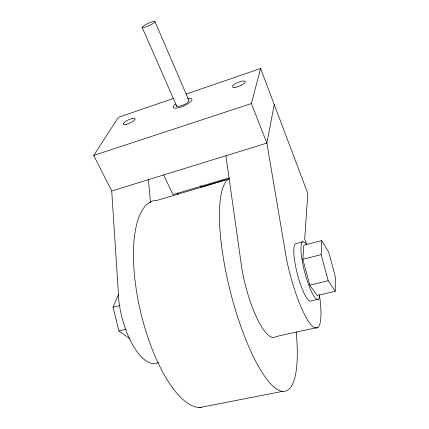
<?xml version="1.0" encoding="UTF-8"?>
<svg xmlns="http://www.w3.org/2000/svg" width="429" height="429" viewBox="0 0 429 429"><rect width="100%" height="100%" fill="white"/><g stroke="black" fill="none" stroke-linecap="round" stroke-linejoin="round"><path stroke-width="0.64" d="M335.264 291.264L335.285 276.523L328.652 251.903L321.632 240.615L303.829 245.211L302.847 259.266L309.754 285.14L317.267 295.484L335.264 291.264L328.196 280.716L321.192 254.644L321.632 240.615M274.238 104.596L266.87 143.098L286.443 258.741A59.534 12.344 75.4 0 0 311.272 325.021A59.534 12.344 75.4 0 0 319.503 295.484M158.457 362.473A55.336 22.78 76.8 0 1 118.887 301.319L111.728 190.991L266.87 143.098L251.389 103.566L260.612 68.501L186.036 94.112M225.107 179.939L201.212 187.055L201.625 185.816M130.116 338.964L118.978 331.006L113.058 307.223L118.56 294.267M111.728 190.991L93.715 155.421L118.415 117.337L173.396 98.45M93.715 155.421L251.389 103.566M229.225 177.869L172.941 194.643L163.68 174.823M229.242 178.909L157.395 200.289A106.172 38.744 76.5 0 0 139.248 305.818A106.172 38.744 76.5 0 0 201.635 407.459M302.906 241.811L295.865 243.64A29.681 6.129 75.5 0 0 297.613 274.876A29.681 6.129 75.5 0 0 311.148 300.922L318.27 299.265M302.847 259.266L321.192 254.644M113.058 307.223L120.099 305.448M309.754 285.14L328.196 280.716M118.978 331.006L126.051 329.306M317.953 327.343L275.852 336.615A58.424 15.267 75.8 0 1 242.053 270.023L225.927 155.738M199.657 407.55L282.641 391.371M177.279 192.825L178.121 194.632M200.665 185.832L201.212 187.055M142.122 27.343L176.769 106.285M155.035 21.686A7.057 1.223 -24.2 0 1 145.549 27.016A7.057 1.223 -24.2 0 1 145.158 24.877A7.057 1.223 -24.2 0 1 155.035 21.686L188.862 100.402M260.612 68.501L307.808 193.506L304.692 238.942A59.534 12.344 75.4 0 1 306.751 244.433M148.434 179.66L150.504 202.917M187.73 98.67A10.226 2.837 -23.9 0 1 190.251 102.038A10.226 2.837 -23.9 0 1 176.732 108.092A10.226 2.837 -23.9 0 1 175.531 104.129M188.642 100.424A6.73 1.866 -23.9 0 1 183.092 105.116A6.73 1.866 -23.9 0 1 176.405 105.673M296.182 331.848A110.173 28.925 75.8 0 1 249.297 347.887A110.173 28.925 75.8 0 1 228.877 178.673M319.75 294.455A29.773 5.877 75.4 0 1 311.009 290.642A29.773 5.877 75.4 0 1 301.228 253.469A29.773 5.877 75.4 0 1 306.708 244.9M234.995 87.344A6.95 1.952 -22.6 0 0 245.243 82.003A6.95 1.952 -22.6 0 0 236.234 83.258A6.95 1.952 -22.6 0 0 234.995 87.344M126.239 124.389A6.558 1.775 -25 0 0 135.173 118.871A6.558 1.775 -25 0 0 126.147 121.058A6.558 1.775 -25 0 0 126.239 124.389"/></g></svg>
